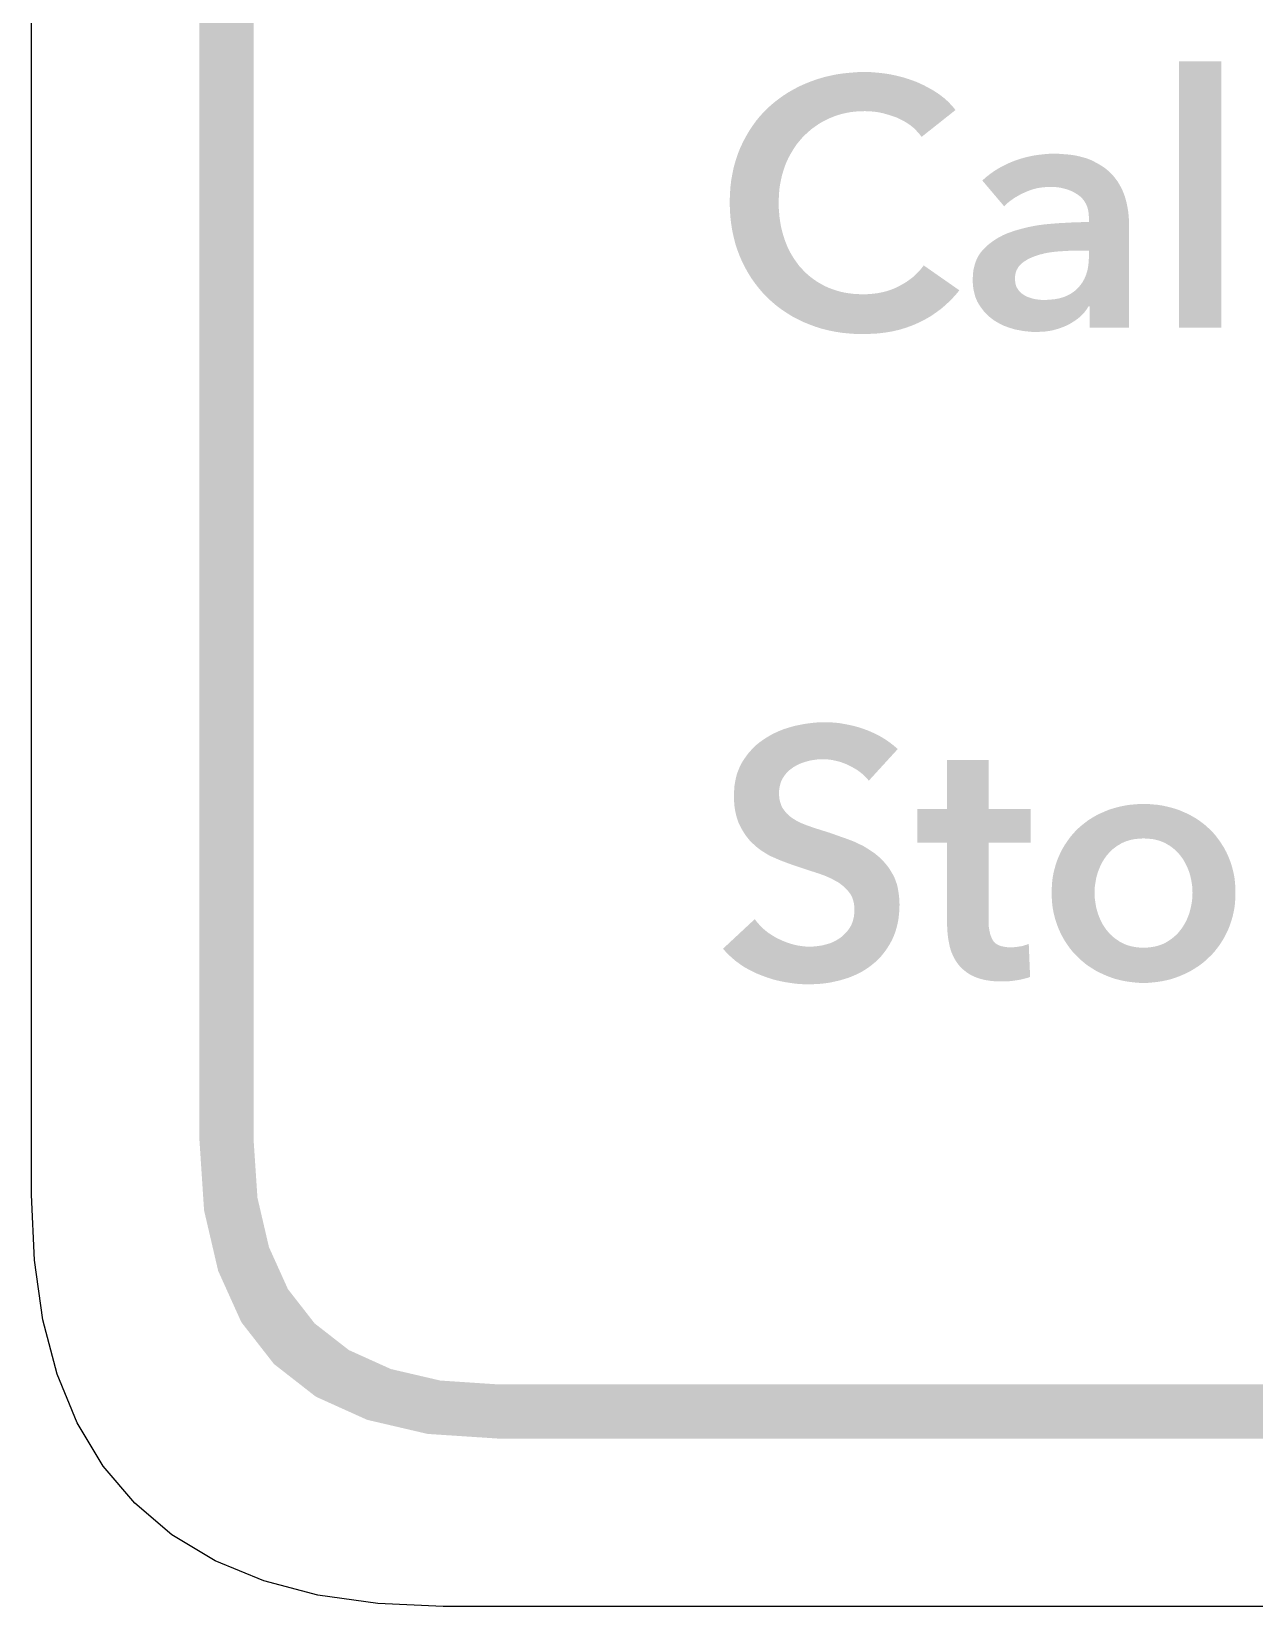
# Model space of a CAD drawing. Header units: millimetres. Extents: x 6 to 594, y 82 to 394.
# Drawn here: x 283.56 to 292.59, y 352.16 to 363.79 of the extents above; entities that cross this region are included whole.
import ezdxf

# ---------------------------------------------------------------- set-up
doc = ezdxf.new("R2010")
doc.units = ezdxf.units.MM
doc.layers.add('CUT', color=1, linetype='Continuous')
doc.layers.add('RASTER', color=7, linetype='Continuous')

msp = doc.modelspace()

# ---------------------------------------------------------------- hatches: boundary and pattern name
at = {"layer": 'RASTER'}
h = msp.add_hatch(color=7, dxfattribs=at)
h.paths.add_polyline_path([(284.8, 390.6), (284.834, 391.116), (284.938, 391.563), (285.109, 391.941), (285.35, 392.25), (285.659, 392.491), (286.038, 392.663), (286.484, 392.766), (287, 392.8), (343.089, 392.8), (343.605, 392.766), (344.052, 392.663), (344.43, 392.491), (344.739, 392.25), (344.98, 391.941), (345.152, 391.563), (345.255, 391.116), (345.289, 390.6), (345.289, 355.6), (345.255, 355.084), (345.152, 354.638), (344.98, 354.259), (344.739, 353.95), (344.43, 353.709), (344.052, 353.538), (343.605, 353.434), (343.089, 353.4), (287, 353.4), (286.484, 353.434), (286.038, 353.538), (285.659, 353.709), (285.35, 353.95), (285.109, 354.259), (284.938, 354.638), (284.834, 355.084), (284.8, 355.6)])
h.paths.add_polyline_path([(285.2, 390.6), (285.2, 355.6), (285.228, 355.178), (285.313, 354.813), (285.453, 354.503), (285.65, 354.25), (285.903, 354.053), (286.213, 353.913), (286.578, 353.828), (287, 353.8), (343.089, 353.8), (343.511, 353.828), (343.877, 353.913), (344.186, 354.053), (344.439, 354.25), (344.636, 354.503), (344.777, 354.813), (344.861, 355.178), (344.889, 355.6), (344.889, 390.6), (344.861, 391.022), (344.777, 391.388), (344.636, 391.697), (344.439, 391.95), (344.186, 392.147), (343.877, 392.288), (343.511, 392.372), (343.089, 392.4), (287, 392.4), (286.578, 392.372), (286.213, 392.288), (285.903, 392.147), (285.65, 391.95), (285.453, 391.697), (285.313, 391.388), (285.228, 391.022), (285.2, 390.6)])
for points in [[(290.131, 363.009), (290.113, 363.033), (290.092, 363.055), (290.071, 363.076), (290.048, 363.095), (290.023, 363.112), (289.997, 363.127), (289.97, 363.141), (289.942, 363.154), (289.912, 363.164), (289.883, 363.173), (289.855, 363.181), (289.826, 363.188), (289.797, 363.193), (289.769, 363.196), (289.741, 363.198), (289.713, 363.199), (289.677, 363.198), (289.643, 363.196), (289.609, 363.192), (289.576, 363.186), (289.544, 363.179), (289.513, 363.17), (289.482, 363.159), (289.453, 363.147), (289.424, 363.133), (289.396, 363.119), (289.37, 363.103), (289.344, 363.085), (289.319, 363.067), (289.296, 363.047), (289.273, 363.026), (289.251, 363.004), (289.231, 362.981), (289.211, 362.957), (289.193, 362.931), (289.177, 362.905), (289.161, 362.878), (289.146, 362.85), (289.133, 362.821), (289.121, 362.791), (289.111, 362.76), (289.101, 362.728), (289.094, 362.696), (289.087, 362.663), (289.082, 362.63), (289.079, 362.596), (289.077, 362.561), (289.076, 362.526), (289.076, 362.488), (289.079, 362.452), (289.082, 362.416), (289.087, 362.381), (289.093, 362.347), (289.101, 362.314), (289.11, 362.282), (289.12, 362.25), (289.132, 362.219), (289.144, 362.19), (289.158, 362.161), (289.174, 362.134), (289.19, 362.108), (289.208, 362.083), (289.226, 362.058), (289.246, 362.036), (289.267, 362.014), (289.289, 361.993), (289.312, 361.974), (289.336, 361.956), (289.361, 361.939), (289.387, 361.924), (289.414, 361.909), (289.442, 361.896), (289.471, 361.885), (289.501, 361.875), (289.532, 361.866), (289.564, 361.859), (289.597, 361.854), (289.63, 361.85), (289.664, 361.848), (289.7, 361.847), (289.736, 361.848), (289.772, 361.851), (289.806, 361.855), (289.84, 361.862), (289.872, 361.87), (289.903, 361.88), (289.933, 361.892), (289.962, 361.906), (289.99, 361.921), (290.017, 361.937), (290.042, 361.955), (290.066, 361.973), (290.088, 361.993), (290.109, 362.014), (290.129, 362.037), (290.147, 362.06), (290.41, 361.876), (290.378, 361.838), (290.345, 361.803), (290.31, 361.77), (290.274, 361.739), (290.236, 361.711), (290.196, 361.684), (290.154, 361.66), (290.111, 361.638), (290.065, 361.618), (290.018, 361.601), (289.97, 361.586), (289.919, 361.574), (289.866, 361.565), (289.812, 361.558), (289.755, 361.555), (289.697, 361.553), (289.644, 361.554), (289.591, 361.558), (289.54, 361.563), (289.49, 361.571), (289.441, 361.581), (289.393, 361.593), (289.346, 361.608), (289.301, 361.625), (289.256, 361.643), (289.214, 361.664), (289.172, 361.686), (289.133, 361.711), (289.095, 361.736), (289.058, 361.764), (289.023, 361.794), (288.99, 361.825), (288.958, 361.858), (288.929, 361.892), (288.901, 361.928), (288.874, 361.966), (288.85, 362.005), (288.827, 362.046), (288.806, 362.088), (288.787, 362.132), (288.77, 362.177), (288.755, 362.223), (288.743, 362.271), (288.733, 362.319), (288.725, 362.369), (288.719, 362.42), (288.716, 362.472), (288.714, 362.526), (288.716, 362.58), (288.719, 362.633), (288.725, 362.685), (288.734, 362.736), (288.744, 362.785), (288.758, 362.833), (288.773, 362.88), (288.791, 362.925), (288.811, 362.968), (288.833, 363.01), (288.857, 363.051), (288.882, 363.089), (288.909, 363.127), (288.938, 363.162), (288.969, 363.196), (289.002, 363.228), (289.036, 363.258), (289.072, 363.286), (289.109, 363.313), (289.148, 363.338), (289.188, 363.361), (289.23, 363.383), (289.273, 363.402), (289.318, 363.42), (289.364, 363.436), (289.411, 363.45), (289.458, 363.461), (289.507, 363.471), (289.557, 363.478), (289.608, 363.483), (289.66, 363.487), (289.713, 363.488), (289.735, 363.487), (289.757, 363.487), (289.78, 363.485), (289.803, 363.483), (289.826, 363.481), (289.85, 363.478), (289.873, 363.475), (289.897, 363.471), (289.921, 363.466), (289.945, 363.461), (289.968, 363.455), (289.992, 363.449), (290.015, 363.442), (290.037, 363.435), (290.06, 363.427), (290.082, 363.419), (290.104, 363.41), (290.126, 363.4), (290.147, 363.39), (290.168, 363.379), (290.188, 363.368), (290.209, 363.357), (290.229, 363.344), (290.248, 363.332), (290.268, 363.318), (290.286, 363.304), (290.304, 363.29), (290.321, 363.274), (290.337, 363.258), (290.352, 363.242), (290.367, 363.225), (290.381, 363.207)], [(292.032, 363.566), (292.344, 363.566), (292.344, 361.6), (292.032, 361.6)], [(289.741, 358.256), (289.728, 358.273), (289.713, 358.288), (289.696, 358.304), (289.679, 358.318), (289.66, 358.332), (289.639, 358.345), (289.618, 358.357), (289.595, 358.369), (289.571, 358.38), (289.547, 358.389), (289.523, 358.397), (289.499, 358.403), (289.475, 358.408), (289.451, 358.412), (289.427, 358.414), (289.403, 358.415), (289.389, 358.414), (289.375, 358.414), (289.361, 358.413), (289.346, 358.411), (289.332, 358.409), (289.318, 358.407), (289.303, 358.404), (289.289, 358.4), (289.275, 358.396), (289.261, 358.392), (289.248, 358.387), (289.234, 358.382), (289.222, 358.376), (289.209, 358.37), (289.197, 358.363), (289.185, 358.356), (289.174, 358.348), (289.163, 358.34), (289.152, 358.331), (289.142, 358.322), (289.133, 358.312), (289.124, 358.301), (289.116, 358.29), (289.108, 358.278), (289.101, 358.266), (289.095, 358.253), (289.09, 358.239), (289.086, 358.225), (289.083, 358.21), (289.08, 358.195), (289.079, 358.179), (289.078, 358.162), (289.079, 358.147), (289.08, 358.132), (289.082, 358.118), (289.085, 358.105), (289.089, 358.092), (289.093, 358.079), (289.098, 358.067), (289.104, 358.056), (289.111, 358.045), (289.119, 358.035), (289.127, 358.024), (289.135, 358.015), (289.145, 358.006), (289.154, 357.997), (289.165, 357.988), (289.176, 357.98), (289.188, 357.973), (289.2, 357.965), (289.213, 357.958), (289.226, 357.951), (289.24, 357.944), (289.255, 357.938), (289.27, 357.932), (289.286, 357.926), (289.303, 357.92), (289.32, 357.914), (289.337, 357.908), (289.355, 357.902), (289.373, 357.897), (289.391, 357.891), (289.41, 357.885), (289.429, 357.879), (289.452, 357.872), (289.474, 357.864), (289.497, 357.856), (289.519, 357.848), (289.542, 357.84), (289.566, 357.832), (289.589, 357.823), (289.613, 357.814), (289.636, 357.805), (289.659, 357.794), (289.682, 357.783), (289.704, 357.772), (289.725, 357.759), (289.746, 357.746), (289.767, 357.732), (289.787, 357.718), (289.806, 357.702), (289.825, 357.686), (289.842, 357.669), (289.859, 357.65), (289.875, 357.631), (289.89, 357.611), (289.904, 357.589), (289.917, 357.567), (289.929, 357.544), (289.939, 357.519), (289.948, 357.493), (289.955, 357.465), (289.96, 357.436), (289.964, 357.406), (289.967, 357.374), (289.968, 357.341), (289.967, 357.304), (289.964, 357.269), (289.96, 357.235), (289.954, 357.202), (289.946, 357.17), (289.937, 357.14), (289.926, 357.11), (289.913, 357.082), (289.899, 357.055), (289.883, 357.029), (289.867, 357.005), (289.849, 356.981), (289.831, 356.959), (289.811, 356.938), (289.79, 356.918), (289.767, 356.899), (289.744, 356.881), (289.72, 356.865), (289.695, 356.849), (289.669, 356.835), (289.641, 356.822), (289.613, 356.81), (289.584, 356.799), (289.554, 356.79), (289.523, 356.781), (289.492, 356.774), (289.461, 356.767), (289.429, 356.762), (289.396, 356.758), (289.364, 356.755), (289.33, 356.754), (289.297, 356.753), (289.252, 356.754), (289.208, 356.757), (289.163, 356.763), (289.119, 356.77), (289.076, 356.779), (289.032, 356.79), (288.989, 356.804), (288.946, 356.82), (288.904, 356.837), (288.864, 356.857), (288.826, 356.878), (288.79, 356.902), (288.756, 356.927), (288.724, 356.955), (288.693, 356.984), (288.665, 357.016), (288.899, 357.234), (288.917, 357.211), (288.936, 357.19), (288.956, 357.169), (288.978, 357.15), (289.001, 357.132), (289.026, 357.116), (289.052, 357.1), (289.08, 357.086), (289.108, 357.073), (289.136, 357.062), (289.164, 357.053), (289.192, 357.045), (289.22, 357.039), (289.247, 357.035), (289.275, 357.032), (289.302, 357.031), (289.316, 357.032), (289.331, 357.032), (289.345, 357.033), (289.36, 357.035), (289.375, 357.037), (289.389, 357.039), (289.404, 357.042), (289.419, 357.046), (289.434, 357.05), (289.448, 357.054), (289.462, 357.059), (289.476, 357.065), (289.489, 357.071), (289.502, 357.078), (289.515, 357.086), (289.527, 357.094), (289.539, 357.103), (289.55, 357.112), (289.56, 357.122), (289.57, 357.132), (289.58, 357.143), (289.589, 357.154), (289.597, 357.166), (289.605, 357.178), (289.612, 357.191), (289.618, 357.205), (289.623, 357.22), (289.627, 357.235), (289.631, 357.251), (289.633, 357.268), (289.634, 357.286), (289.635, 357.304), (289.634, 357.322), (289.633, 357.339), (289.63, 357.356), (289.626, 357.371), (289.622, 357.386), (289.616, 357.4), (289.609, 357.413), (289.601, 357.425), (289.592, 357.437), (289.583, 357.449), (289.572, 357.46), (289.561, 357.47), (289.55, 357.48), (289.537, 357.49), (289.524, 357.5), (289.51, 357.509), (289.495, 357.517), (289.48, 357.525), (289.464, 357.534), (289.448, 357.541), (289.43, 357.549), (289.413, 357.556), (289.394, 357.563), (289.375, 357.57), (289.355, 357.576), (289.335, 357.583), (289.315, 357.589), (289.295, 357.596), (289.274, 357.603), (289.253, 357.61), (289.232, 357.617), (289.211, 357.624), (289.19, 357.631), (289.169, 357.638), (289.149, 357.645), (289.128, 357.653), (289.107, 357.661), (289.086, 357.669), (289.065, 357.678), (289.045, 357.687), (289.024, 357.696), (289.004, 357.706), (288.985, 357.717), (288.966, 357.729), (288.947, 357.741), (288.929, 357.754), (288.912, 357.768), (288.895, 357.783), (288.879, 357.798), (288.863, 357.814), (288.849, 357.831), (288.835, 357.849), (288.822, 357.868), (288.81, 357.888), (288.798, 357.908), (288.787, 357.93), (288.777, 357.952), (288.769, 357.976), (288.762, 358.001), (288.756, 358.028), (288.751, 358.055), (288.748, 358.084), (288.746, 358.115), (288.746, 358.147), (288.747, 358.181), (288.749, 358.215), (288.754, 358.247), (288.76, 358.277), (288.768, 358.307), (288.779, 358.335), (288.79, 358.363), (288.804, 358.389), (288.819, 358.413), (288.836, 358.437), (288.853, 358.46), (288.872, 358.481), (288.891, 358.502), (288.912, 358.521), (288.934, 358.539), (288.958, 358.556), (288.982, 358.572), (289.007, 358.587), (289.032, 358.601), (289.059, 358.614), (289.086, 358.626), (289.114, 358.637), (289.143, 358.646), (289.173, 358.655), (289.204, 358.663), (289.234, 358.669), (289.265, 358.675), (289.295, 358.679), (289.326, 358.683), (289.357, 358.686), (289.388, 358.687), (289.419, 358.688), (289.454, 358.687), (289.489, 358.685), (289.525, 358.681), (289.56, 358.675), (289.596, 358.668), (289.632, 358.66), (289.668, 358.65), (289.704, 358.638), (289.739, 358.625), (289.773, 358.61), (289.807, 358.594), (289.839, 358.576), (289.869, 358.557), (289.899, 358.536), (289.927, 358.514), (289.955, 358.49)], [(290.1, 357.798), (290.1, 358.048), (290.319, 358.048), (290.319, 358.409), (290.625, 358.409), (290.625, 358.048), (290.937, 358.048), (290.937, 357.798), (290.625, 357.798), (290.625, 357.219), (290.626, 357.198), (290.627, 357.179), (290.63, 357.16), (290.633, 357.143), (290.637, 357.126), (290.642, 357.11), (290.648, 357.095), (290.655, 357.081), (290.664, 357.068), (290.675, 357.057), (290.688, 357.048), (290.704, 357.04), (290.722, 357.034), (290.742, 357.03), (290.764, 357.027), (290.789, 357.026), (290.797, 357.026), (290.805, 357.027), (290.813, 357.027), (290.822, 357.028), (290.83, 357.029), (290.839, 357.03), (290.848, 357.031), (290.857, 357.033), (290.866, 357.034), (290.875, 357.036), (290.883, 357.038), (290.891, 357.041), (290.899, 357.043), (290.907, 357.046), (290.915, 357.049), (290.922, 357.052), (290.932, 356.808), (290.922, 356.804), (290.91, 356.8), (290.899, 356.797), (290.887, 356.794), (290.874, 356.791), (290.861, 356.788), (290.847, 356.785), (290.833, 356.783), (290.819, 356.781), (290.805, 356.779), (290.791, 356.778), (290.778, 356.776), (290.764, 356.775), (290.751, 356.775), (290.737, 356.774), (290.724, 356.774), (290.694, 356.775), (290.665, 356.776), (290.637, 356.779), (290.611, 356.783), (290.586, 356.788), (290.563, 356.794), (290.542, 356.801), (290.521, 356.809), (290.502, 356.818), (290.484, 356.828), (290.467, 356.839), (290.452, 356.851), (290.437, 356.863), (290.423, 356.876), (290.41, 356.89), (290.398, 356.905), (290.387, 356.921), (290.377, 356.937), (290.368, 356.954), (290.36, 356.971), (290.352, 356.989), (290.346, 357.007), (290.34, 357.026), (290.336, 357.046), (290.332, 357.066), (290.328, 357.086), (290.325, 357.107), (290.323, 357.128), (290.321, 357.149), (290.32, 357.171), (290.319, 357.193), (290.319, 357.216), (290.319, 357.798)]]:
    msp.add_hatch(color=7, dxfattribs=at).paths.add_polyline_path(points)
h = msp.add_hatch(color=7, dxfattribs=at)
h.paths.add_polyline_path([(291.372, 361.759), (291.364, 361.759), (291.351, 361.738), (291.337, 361.719), (291.321, 361.7), (291.303, 361.683), (291.283, 361.666), (291.261, 361.651), (291.238, 361.636), (291.213, 361.622), (291.187, 361.61), (291.159, 361.599), (291.131, 361.59), (291.102, 361.582), (291.072, 361.576), (291.041, 361.572), (291.009, 361.57), (290.976, 361.569), (290.957, 361.569), (290.938, 361.57), (290.919, 361.572), (290.899, 361.574), (290.88, 361.576), (290.86, 361.58), (290.839, 361.584), (290.819, 361.588), (290.799, 361.594), (290.779, 361.6), (290.76, 361.607), (290.74, 361.614), (290.722, 361.623), (290.704, 361.632), (290.686, 361.642), (290.668, 361.653), (290.651, 361.665), (290.635, 361.678), (290.62, 361.691), (290.605, 361.706), (290.591, 361.721), (290.578, 361.738), (290.566, 361.755), (290.554, 361.773), (290.543, 361.792), (290.534, 361.812), (290.526, 361.833), (290.52, 361.856), (290.515, 361.879), (290.511, 361.904), (290.509, 361.929), (290.508, 361.956), (290.51, 361.99), (290.513, 362.023), (290.52, 362.053), (290.528, 362.082), (290.539, 362.109), (290.553, 362.135), (290.569, 362.158), (290.588, 362.18), (290.608, 362.2), (290.63, 362.219), (290.654, 362.237), (290.678, 362.253), (290.705, 362.269), (290.732, 362.283), (290.761, 362.296), (290.792, 362.307), (290.823, 362.318), (290.856, 362.327), (290.889, 362.336), (290.923, 362.344), (290.958, 362.351), (290.994, 362.357), (291.031, 362.362), (291.069, 362.366), (291.107, 362.369), (291.144, 362.372), (291.182, 362.374), (291.219, 362.376), (291.256, 362.378), (291.293, 362.379), (291.33, 362.38), (291.366, 362.38), (291.366, 362.411), (291.365, 362.439), (291.361, 362.466), (291.355, 362.49), (291.345, 362.513), (291.333, 362.534), (291.319, 362.552), (291.302, 362.569), (291.282, 362.584), (291.26, 362.597), (291.238, 362.609), (291.214, 362.618), (291.189, 362.626), (291.164, 362.632), (291.137, 362.637), (291.109, 362.639), (291.08, 362.64), (291.056, 362.639), (291.031, 362.637), (291.007, 362.634), (290.984, 362.63), (290.96, 362.624), (290.937, 362.617), (290.913, 362.608), (290.891, 362.598), (290.868, 362.588), (290.847, 362.576), (290.827, 362.565), (290.807, 362.552), (290.789, 362.539), (290.772, 362.526), (290.755, 362.512), (290.74, 362.497), (290.579, 362.687), (290.606, 362.711), (290.634, 362.733), (290.663, 362.754), (290.693, 362.773), (290.725, 362.791), (290.757, 362.807), (290.79, 362.822), (290.824, 362.835), (290.859, 362.847), (290.894, 362.857), (290.929, 362.865), (290.964, 362.872), (291, 362.877), (291.035, 362.881), (291.071, 362.884), (291.106, 362.884), (291.147, 362.884), (291.186, 362.881), (291.223, 362.878), (291.258, 362.873), (291.292, 362.866), (291.323, 362.858), (291.353, 362.849), (291.381, 362.838), (291.407, 362.825), (291.432, 362.812), (291.455, 362.798), (291.477, 362.784), (291.498, 362.768), (291.517, 362.751), (291.535, 362.734), (291.551, 362.715), (291.566, 362.696), (291.58, 362.677), (291.592, 362.656), (291.604, 362.635), (291.614, 362.614), (291.623, 362.592), (291.631, 362.57), (291.638, 362.546), (291.644, 362.523), (291.649, 362.5), (291.653, 362.476), (291.657, 362.453), (291.659, 362.429), (291.661, 362.406), (291.662, 362.383), (291.663, 362.359), (291.663, 361.6), (291.372, 361.6)])
h.paths.add_polyline_path([(291.366, 362.169), (291.296, 362.169), (291.277, 362.169), (291.258, 362.169), (291.239, 362.168), (291.219, 362.168), (291.199, 362.167), (291.179, 362.166), (291.158, 362.164), (291.138, 362.163), (291.117, 362.161), (291.097, 362.159), (291.077, 362.156), (291.058, 362.153), (291.039, 362.149), (291.02, 362.144), (291.002, 362.14), (290.984, 362.134), (290.967, 362.128), (290.951, 362.122), (290.935, 362.115), (290.92, 362.108), (290.906, 362.1), (290.892, 362.091), (290.879, 362.082), (290.867, 362.072), (290.856, 362.061), (290.847, 362.05), (290.839, 362.037), (290.832, 362.024), (290.827, 362.01), (290.823, 361.995), (290.821, 361.978), (290.82, 361.961), (290.821, 361.951), (290.822, 361.94), (290.823, 361.93), (290.825, 361.921), (290.828, 361.912), (290.831, 361.903), (290.835, 361.895), (290.84, 361.887), (290.845, 361.88), (290.85, 361.873), (290.856, 361.867), (290.862, 361.86), (290.869, 361.854), (290.876, 361.849), (290.883, 361.844), (290.891, 361.839), (290.899, 361.835), (290.907, 361.831), (290.915, 361.827), (290.924, 361.824), (290.933, 361.821), (290.942, 361.818), (290.951, 361.815), (290.961, 361.813), (290.971, 361.811), (290.98, 361.81), (290.99, 361.808), (291, 361.807), (291.01, 361.806), (291.019, 361.806), (291.029, 361.806), (291.039, 361.805), (291.078, 361.807), (291.115, 361.811), (291.149, 361.817), (291.181, 361.827), (291.21, 361.839), (291.237, 361.854), (291.261, 361.871), (291.283, 361.891), (291.303, 361.914), (291.32, 361.938), (291.334, 361.964), (291.346, 361.993), (291.355, 362.023), (291.361, 362.055), (291.365, 362.089), (291.366, 362.125)])
h = msp.add_hatch(color=7, dxfattribs=at)
h.paths.add_polyline_path([(291.091, 357.429), (291.092, 357.466), (291.094, 357.502), (291.098, 357.537), (291.104, 357.571), (291.112, 357.604), (291.121, 357.636), (291.132, 357.668), (291.144, 357.698), (291.158, 357.728), (291.173, 357.757), (291.189, 357.784), (291.207, 357.81), (291.225, 357.836), (291.245, 357.86), (291.266, 357.883), (291.288, 357.905), (291.312, 357.926), (291.336, 357.945), (291.361, 357.964), (291.388, 357.981), (291.415, 357.997), (291.444, 358.012), (291.474, 358.025), (291.504, 358.038), (291.536, 358.049), (291.568, 358.058), (291.6, 358.066), (291.633, 358.073), (291.666, 358.078), (291.7, 358.081), (291.735, 358.084), (291.769, 358.084), (291.804, 358.084), (291.839, 358.081), (291.873, 358.078), (291.906, 358.073), (291.939, 358.066), (291.971, 358.058), (292.003, 358.049), (292.035, 358.038), (292.065, 358.025), (292.095, 358.012), (292.123, 357.997), (292.151, 357.981), (292.177, 357.964), (292.203, 357.945), (292.227, 357.926), (292.25, 357.905), (292.273, 357.883), (292.294, 357.86), (292.313, 357.836), (292.332, 357.81), (292.349, 357.784), (292.366, 357.757), (292.381, 357.728), (292.395, 357.698), (292.407, 357.668), (292.418, 357.636), (292.427, 357.604), (292.435, 357.571), (292.441, 357.537), (292.445, 357.502), (292.447, 357.466), (292.448, 357.429), (292.447, 357.393), (292.445, 357.357), (292.441, 357.322), (292.435, 357.288), (292.427, 357.254), (292.418, 357.222), (292.407, 357.19), (292.395, 357.159), (292.381, 357.129), (292.366, 357.1), (292.349, 357.072), (292.332, 357.045), (292.313, 357.02), (292.294, 356.995), (292.273, 356.972), (292.25, 356.95), (292.227, 356.928), (292.203, 356.908), (292.177, 356.889), (292.151, 356.872), (292.123, 356.855), (292.095, 356.84), (292.065, 356.826), (292.035, 356.813), (292.003, 356.801), (291.971, 356.791), (291.939, 356.783), (291.906, 356.776), (291.873, 356.771), (291.839, 356.767), (291.804, 356.764), (291.769, 356.764), (291.735, 356.764), (291.7, 356.767), (291.666, 356.771), (291.633, 356.776), (291.6, 356.783), (291.568, 356.791), (291.536, 356.801), (291.504, 356.813), (291.474, 356.826), (291.444, 356.84), (291.415, 356.855), (291.388, 356.872), (291.361, 356.889), (291.336, 356.908), (291.312, 356.928), (291.288, 356.95), (291.266, 356.972), (291.245, 356.995), (291.225, 357.02), (291.207, 357.045), (291.189, 357.072), (291.173, 357.1), (291.158, 357.129), (291.144, 357.159), (291.132, 357.19), (291.121, 357.222), (291.112, 357.254), (291.104, 357.288), (291.098, 357.322), (291.094, 357.357), (291.092, 357.393), (291.091, 357.429)])
h.paths.add_polyline_path([(291.408, 357.429), (291.408, 357.411), (291.409, 357.393), (291.411, 357.375), (291.414, 357.356), (291.417, 357.338), (291.42, 357.32), (291.425, 357.302), (291.43, 357.284), (291.436, 357.266), (291.443, 357.248), (291.45, 357.231), (291.458, 357.215), (291.466, 357.199), (291.476, 357.183), (291.486, 357.168), (291.496, 357.154), (291.508, 357.14), (291.52, 357.126), (291.533, 357.114), (291.546, 357.102), (291.561, 357.09), (291.576, 357.08), (291.592, 357.069), (291.608, 357.06), (291.626, 357.051), (291.644, 357.044), (291.663, 357.038), (291.682, 357.033), (291.703, 357.029), (291.724, 357.026), (291.746, 357.024), (291.769, 357.024), (291.792, 357.024), (291.815, 357.026), (291.836, 357.029), (291.857, 357.033), (291.876, 357.038), (291.895, 357.044), (291.913, 357.051), (291.931, 357.06), (291.947, 357.069), (291.963, 357.08), (291.978, 357.09), (291.992, 357.102), (292.006, 357.114), (292.019, 357.126), (292.031, 357.14), (292.042, 357.154), (292.053, 357.168), (292.063, 357.183), (292.072, 357.199), (292.081, 357.215), (292.089, 357.231), (292.096, 357.248), (292.103, 357.266), (292.109, 357.284), (292.114, 357.302), (292.118, 357.32), (292.122, 357.338), (292.125, 357.356), (292.128, 357.375), (292.129, 357.393), (292.13, 357.411), (292.131, 357.429), (292.13, 357.447), (292.129, 357.466), (292.128, 357.484), (292.125, 357.502), (292.122, 357.52), (292.118, 357.538), (292.114, 357.556), (292.109, 357.573), (292.103, 357.591), (292.096, 357.608), (292.089, 357.625), (292.081, 357.641), (292.072, 357.657), (292.063, 357.673), (292.053, 357.688), (292.042, 357.702), (292.031, 357.716), (292.019, 357.729), (292.006, 357.742), (291.992, 357.754), (291.978, 357.765), (291.963, 357.776), (291.947, 357.785), (291.931, 357.795), (291.913, 357.803), (291.895, 357.81), (291.876, 357.816), (291.857, 357.821), (291.836, 357.825), (291.815, 357.827), (291.792, 357.829), (291.769, 357.83), (291.746, 357.829), (291.724, 357.827), (291.703, 357.825), (291.682, 357.821), (291.663, 357.816), (291.644, 357.81), (291.626, 357.803), (291.608, 357.795), (291.592, 357.785), (291.576, 357.776), (291.561, 357.765), (291.546, 357.754), (291.533, 357.742), (291.52, 357.729), (291.508, 357.716), (291.496, 357.702), (291.486, 357.688), (291.476, 357.673), (291.466, 357.657), (291.458, 357.641), (291.45, 357.625), (291.443, 357.608), (291.436, 357.591), (291.43, 357.573), (291.425, 357.556), (291.42, 357.538), (291.417, 357.52), (291.414, 357.502), (291.411, 357.484), (291.409, 357.466), (291.408, 357.447), (291.408, 357.429)])

# ---------------------------------------------------------------- linework, layer by layer
at = {"layer": 'CUT'}
msp.add_lwpolyline([(343.49, 352.16), (286.599, 352.16), (286.117, 352.181), (285.675, 352.244), (285.275, 352.349), (284.915, 352.497), (284.597, 352.688), (284.322, 352.922), (284.088, 353.197), (283.897, 353.515), (283.749, 353.875), (283.644, 354.275), (283.581, 354.717), (283.56, 355.199), (283.56, 391.001)], dxfattribs=at)

doc.saveas('drawing.dxf')
